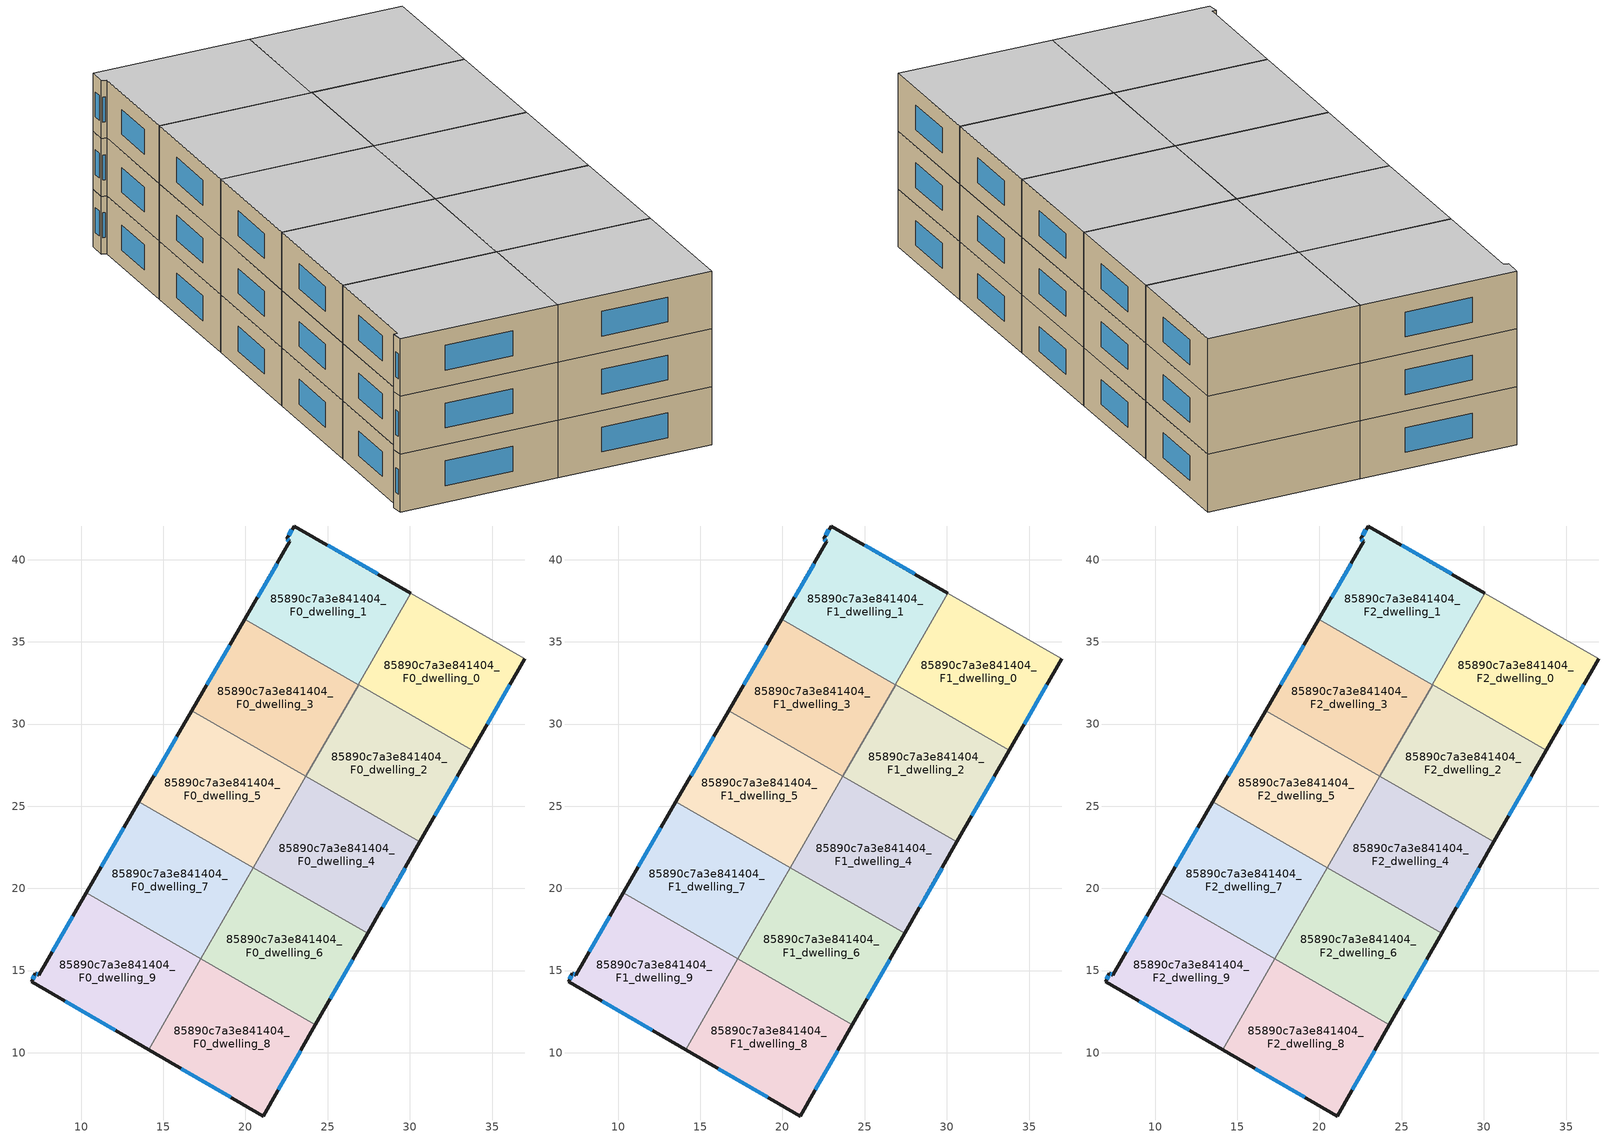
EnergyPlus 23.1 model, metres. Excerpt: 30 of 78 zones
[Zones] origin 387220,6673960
85890c7a3e841404_F0_dwelling_0
 floor ground (EU_floor_Construction): 36.99,33.98 33.8,28.4 26.86,32.39 30.07,37.96 z0
 wall outside (EU_wall_Construction): 33.8,28.4 36.99,33.98 z0:3
 wall to 85890c7a3e841404_F0_dwelling_1 (EU_wall_Construction): 30.07,37.96 26.86,32.39 z0:3
 wall adiabatic (EU_wall_Construction): 36.99,33.98 30.07,37.96 z0:3
 wall to 85890c7a3e841404_F0_dwelling_2 (EU_wall_Construction): 26.88,32.38 33.8,28.4 z0:3
 wall to 85890c7a3e841404_F0_dwelling_3 (EU_wall_Construction): 26.86,32.39 26.88,32.38 z0:3
 window (EU_Window_Construction): 34.71,29.99 36.08,32.38 z0.86:2.14
85890c7a3e841404_F0_dwelling_1
 floor ground (EU_floor_Construction): 30.07,37.96 26.86,32.39 19.95,36.37 22.71,41.12 22.5,41.28 22.96,42.05 z0
 wall outside (EU_wall_Construction): 30.07,37.96 22.96,42.05 22.5,41.28 22.71,41.12 19.95,36.37 z0:3
 wall to 85890c7a3e841404_F0_dwelling_3 (EU_wall_Construction): 19.95,36.37 26.86,32.39 z0:3
 window (EU_Window_Construction): 21.92,39.76 20.74,37.72 / 22.56,41.23 22.65,41.16 / 22.83,41.83 22.63,41.5 / 28.04,39.13 24.99,40.88 z0.86:2.14
85890c7a3e841404_F0_dwelling_2
 floor ground (EU_floor_Construction): 33.8,28.4 30.61,22.82 23.67,26.82 26.88,32.38 z0
 wall outside (EU_wall_Construction): 30.61,22.82 33.8,28.4 z0:3
 wall to 85890c7a3e841404_F0_dwelling_3 (EU_wall_Construction): 26.88,32.38 23.67,26.82 z0:3
 wall to 85890c7a3e841404_F0_dwelling_4 (EU_wall_Construction): 23.67,26.82 30.61,22.82 z0:3
 window (EU_Window_Construction): 31.53,24.42 32.89,26.81 z0.86:2.14
85890c7a3e841404_F0_dwelling_3
 floor ground (EU_floor_Construction): 26.88,32.38 23.67,26.82 16.73,30.81 19.95,36.37 z0
 wall outside (EU_wall_Construction): 19.95,36.37 16.73,30.81 z0:3
 wall to 85890c7a3e841404_F0_dwelling_5 (EU_wall_Construction): 16.73,30.81 23.67,26.82 z0:3
 window (EU_Window_Construction): 19.03,34.78 17.65,32.4 z0.86:2.14
85890c7a3e841404_F0_dwelling_4
 floor ground (EU_floor_Construction): 30.61,22.82 27.43,17.26 20.48,21.26 23.67,26.82 z0
 wall outside (EU_wall_Construction): 27.43,17.26 30.61,22.82 z0:3
 wall to 85890c7a3e841404_F0_dwelling_5 (EU_wall_Construction): 23.67,26.82 20.48,21.26 z0:3
 wall to 85890c7a3e841404_F0_dwelling_6 (EU_wall_Construction): 20.48,21.26 27.43,17.26 z0:3
 window (EU_Window_Construction): 28.34,18.85 29.7,21.23 z0.86:2.14
85890c7a3e841404_F0_dwelling_5
 floor ground (EU_floor_Construction): 23.67,26.82 20.48,21.26 13.52,25.26 16.73,30.81 z0
 wall outside (EU_wall_Construction): 16.73,30.81 13.52,25.26 z0:3
 wall to 85890c7a3e841404_F0_dwelling_7 (EU_wall_Construction): 13.52,25.26 20.48,21.26 z0:3
 window (EU_Window_Construction): 15.81,29.22 14.44,26.85 z0.86:2.14
85890c7a3e841404_F0_dwelling_6
 floor ground (EU_floor_Construction): 27.43,17.26 24.26,11.71 17.29,15.72 20.47,21.26 z0
 wall outside (EU_wall_Construction): 24.26,11.71 27.43,17.26 z0:3
 wall to 85890c7a3e841404_F0_dwelling_7 (EU_wall_Construction): 20.47,21.26 17.29,15.72 z0:3
 wall to 85890c7a3e841404_F0_dwelling_8 (EU_wall_Construction): 17.29,15.72 24.26,11.71 z0:3
 window (EU_Window_Construction): 25.16,13.29 26.52,15.67 z0.86:2.14
85890c7a3e841404_F0_dwelling_7
 floor ground (EU_floor_Construction): 20.47,21.26 17.29,15.72 10.31,19.73 13.52,25.26 z0
 wall outside (EU_wall_Construction): 13.52,25.26 10.31,19.73 z0:3
 wall to 85890c7a3e841404_F0_dwelling_9 (EU_wall_Construction): 10.31,19.73 17.29,15.72 z0:3
 window (EU_Window_Construction): 12.6,23.68 11.23,21.31 z0.86:2.14
85890c7a3e841404_F0_dwelling_8
 floor ground (EU_floor_Construction): 24.26,11.71 21.08,6.15 14.11,10.19 17.29,15.71 z0
 wall outside (EU_wall_Construction): 14.11,10.19 21.08,6.15 24.26,11.71 z0:3
 wall to 85890c7a3e841404_F0_dwelling_9 (EU_wall_Construction): 17.29,15.71 14.11,10.19 z0:3
 window (EU_Window_Construction): 16.1,9.04 19.09,7.31 / 21.99,7.74 23.35,10.12 z0.86:2.14
85890c7a3e841404_F0_dwelling_9
 floor ground (EU_floor_Construction): 17.29,15.71 14.11,10.19 6.99,14.32 7.22,14.84 7.42,14.73 10.31,19.73 z0
 wall outside (EU_wall_Construction): 10.31,19.73 7.42,14.73 7.22,14.84 6.99,14.32 14.11,10.19 z0:3
 window (EU_Window_Construction): 9.03,13.14 12.08,11.37 / 7.15,14.69 7.06,14.47 / 7.36,14.76 7.27,14.81 / 9.49,18.3 8.24,16.16 z0.86:2.14
85890c7a3e841404_F1_dwelling_0
 floor to 85890c7a3e841404_F0_dwelling_0 (EU_floor_Construction): 36.99,33.98 33.8,28.4 26.86,32.39 30.07,37.96 z3
 wall outside (EU_wall_Construction): 33.8,28.4 36.99,33.98 z3:6
 wall to 85890c7a3e841404_F1_dwelling_1 (EU_wall_Construction): 30.07,37.96 26.86,32.39 z3:6
 wall adiabatic (EU_wall_Construction): 36.99,33.98 30.07,37.96 z3:6
 wall to 85890c7a3e841404_F1_dwelling_2 (EU_wall_Construction): 26.88,32.38 33.8,28.4 z3:6
 wall to 85890c7a3e841404_F1_dwelling_3 (EU_wall_Construction): 26.86,32.39 26.88,32.38 z3:6
 window (EU_Window_Construction): 34.71,29.99 36.08,32.38 z3.86:5.14
85890c7a3e841404_F1_dwelling_1
 floor to 85890c7a3e841404_F0_dwelling_1 (EU_floor_Construction): 30.07,37.96 26.86,32.39 19.95,36.37 22.71,41.12 22.5,41.28 22.96,42.05 z3
 wall outside (EU_wall_Construction): 30.07,37.96 22.96,42.05 22.5,41.28 22.71,41.12 19.95,36.37 z3:6
 wall to 85890c7a3e841404_F1_dwelling_3 (EU_wall_Construction): 19.95,36.37 26.86,32.39 z3:6
 window (EU_Window_Construction): 21.92,39.76 20.74,37.72 / 22.56,41.23 22.65,41.16 / 22.83,41.83 22.63,41.5 / 28.04,39.13 24.99,40.88 z3.86:5.14
85890c7a3e841404_F1_dwelling_2
 floor to 85890c7a3e841404_F0_dwelling_2 (EU_floor_Construction): 33.8,28.4 30.61,22.82 23.67,26.82 26.88,32.38 z3
 wall outside (EU_wall_Construction): 30.61,22.82 33.8,28.4 z3:6
 wall to 85890c7a3e841404_F1_dwelling_3 (EU_wall_Construction): 26.88,32.38 23.67,26.82 z3:6
 wall to 85890c7a3e841404_F1_dwelling_4 (EU_wall_Construction): 23.67,26.82 30.61,22.82 z3:6
 window (EU_Window_Construction): 31.53,24.42 32.89,26.81 z3.86:5.14
85890c7a3e841404_F1_dwelling_3
 floor to 85890c7a3e841404_F0_dwelling_3 (EU_floor_Construction): 26.88,32.38 23.67,26.82 16.73,30.81 19.95,36.37 z3
 wall outside (EU_wall_Construction): 19.95,36.37 16.73,30.81 z3:6
 wall to 85890c7a3e841404_F1_dwelling_5 (EU_wall_Construction): 16.73,30.81 23.67,26.82 z3:6
 window (EU_Window_Construction): 19.03,34.78 17.65,32.4 z3.86:5.14
85890c7a3e841404_F1_dwelling_4
 floor to 85890c7a3e841404_F0_dwelling_4 (EU_floor_Construction): 30.61,22.82 27.43,17.26 20.48,21.26 23.67,26.82 z3
 wall outside (EU_wall_Construction): 27.43,17.26 30.61,22.82 z3:6
 wall to 85890c7a3e841404_F1_dwelling_5 (EU_wall_Construction): 23.67,26.82 20.48,21.26 z3:6
 wall to 85890c7a3e841404_F1_dwelling_6 (EU_wall_Construction): 20.48,21.26 27.43,17.26 z3:6
 window (EU_Window_Construction): 28.34,18.85 29.7,21.23 z3.86:5.14
85890c7a3e841404_F1_dwelling_5
 floor to 85890c7a3e841404_F0_dwelling_5 (EU_floor_Construction): 23.67,26.82 20.48,21.26 13.52,25.26 16.73,30.81 z3
 wall outside (EU_wall_Construction): 16.73,30.81 13.52,25.26 z3:6
 wall to 85890c7a3e841404_F1_dwelling_7 (EU_wall_Construction): 13.52,25.26 20.48,21.26 z3:6
 window (EU_Window_Construction): 15.81,29.22 14.44,26.85 z3.86:5.14
85890c7a3e841404_F1_dwelling_6
 floor to 85890c7a3e841404_F0_dwelling_6 (EU_floor_Construction): 27.43,17.26 24.26,11.71 17.29,15.72 20.47,21.26 z3
 wall outside (EU_wall_Construction): 24.26,11.71 27.43,17.26 z3:6
 wall to 85890c7a3e841404_F1_dwelling_7 (EU_wall_Construction): 20.47,21.26 17.29,15.72 z3:6
 wall to 85890c7a3e841404_F1_dwelling_8 (EU_wall_Construction): 17.29,15.72 24.26,11.71 z3:6
 window (EU_Window_Construction): 25.16,13.29 26.52,15.67 z3.86:5.14
85890c7a3e841404_F1_dwelling_7
 floor to 85890c7a3e841404_F0_dwelling_7 (EU_floor_Construction): 20.47,21.26 17.29,15.72 10.31,19.73 13.52,25.26 z3
 wall outside (EU_wall_Construction): 13.52,25.26 10.31,19.73 z3:6
 wall to 85890c7a3e841404_F1_dwelling_9 (EU_wall_Construction): 10.31,19.73 17.29,15.72 z3:6
 window (EU_Window_Construction): 12.6,23.68 11.23,21.31 z3.86:5.14
85890c7a3e841404_F1_dwelling_8
 floor to 85890c7a3e841404_F0_dwelling_8 (EU_floor_Construction): 24.26,11.71 21.08,6.15 14.11,10.19 17.29,15.71 z3
 wall outside (EU_wall_Construction): 14.11,10.19 21.08,6.15 24.26,11.71 z3:6
 wall to 85890c7a3e841404_F1_dwelling_9 (EU_wall_Construction): 17.29,15.71 14.11,10.19 z3:6
 window (EU_Window_Construction): 16.1,9.04 19.09,7.31 / 21.99,7.74 23.35,10.12 z3.86:5.14
85890c7a3e841404_F1_dwelling_9
 floor to 85890c7a3e841404_F0_dwelling_9 (EU_floor_Construction): 17.29,15.71 14.11,10.19 6.99,14.32 7.22,14.84 7.42,14.73 10.31,19.73 z3
 wall outside (EU_wall_Construction): 10.31,19.73 7.42,14.73 7.22,14.84 6.99,14.32 14.11,10.19 z3:6
 window (EU_Window_Construction): 9.03,13.14 12.08,11.37 / 7.15,14.69 7.06,14.47 / 7.36,14.76 7.27,14.81 / 9.49,18.3 8.24,16.16 z3.86:5.14
85890c7a3e841404_F2_dwelling_0
 floor to 85890c7a3e841404_F1_dwelling_0 (EU_floor_Construction): 36.99,33.98 33.8,28.4 26.86,32.39 30.07,37.96 z6
 wall outside (EU_wall_Construction): 33.8,28.4 36.99,33.98 z6:9
 wall to 85890c7a3e841404_F2_dwelling_1 (EU_wall_Construction): 30.07,37.96 26.86,32.39 z6:9
 wall adiabatic (EU_wall_Construction): 36.99,33.98 30.07,37.96 z6:9
 wall to 85890c7a3e841404_F2_dwelling_2 (EU_wall_Construction): 26.88,32.38 33.8,28.4 z6:9
 wall to 85890c7a3e841404_F2_dwelling_3 (EU_wall_Construction): 26.86,32.39 26.88,32.38 z6:9
 window (EU_Window_Construction): 34.71,29.99 36.08,32.38 z6.86:8.14
 ceiling to 85890c7a3e841404_F3_dwelling_0 (EU_floor_Construction): 33.8,28.4 36.99,33.98 30.07,37.96 26.86,32.39 z9
85890c7a3e841404_F2_dwelling_1
 floor to 85890c7a3e841404_F1_dwelling_1 (EU_floor_Construction): 30.07,37.96 26.86,32.39 19.95,36.37 22.71,41.12 22.5,41.28 22.96,42.05 z6
 wall outside (EU_wall_Construction): 30.07,37.96 22.96,42.05 22.5,41.28 22.71,41.12 19.95,36.37 z6:9
 wall to 85890c7a3e841404_F2_dwelling_3 (EU_wall_Construction): 19.95,36.37 26.86,32.39 z6:9
 window (EU_Window_Construction): 21.92,39.76 20.74,37.72 / 22.56,41.23 22.65,41.16 / 22.83,41.83 22.63,41.5 / 28.04,39.13 24.99,40.88 z6.86:8.14
 ceiling to 85890c7a3e841404_F3_dwelling_1 (EU_floor_Construction): 26.86,32.39 30.07,37.96 22.96,42.05 22.5,41.28 22.71,41.12 19.95,36.37 z9
85890c7a3e841404_F2_dwelling_2
 floor to 85890c7a3e841404_F1_dwelling_2 (EU_floor_Construction): 33.8,28.4 30.61,22.82 23.67,26.82 26.88,32.38 z6
 wall outside (EU_wall_Construction): 30.61,22.82 33.8,28.4 z6:9
 wall to 85890c7a3e841404_F2_dwelling_3 (EU_wall_Construction): 26.88,32.38 23.67,26.82 z6:9
 wall to 85890c7a3e841404_F2_dwelling_4 (EU_wall_Construction): 23.67,26.82 30.61,22.82 z6:9
 window (EU_Window_Construction): 31.53,24.42 32.89,26.81 z6.86:8.14
 ceiling to 85890c7a3e841404_F3_dwelling_2 (EU_floor_Construction): 30.61,22.82 33.8,28.4 26.88,32.38 23.67,26.82 z9
85890c7a3e841404_F2_dwelling_3
 floor to 85890c7a3e841404_F1_dwelling_3 (EU_floor_Construction): 26.88,32.38 23.67,26.82 16.73,30.81 19.95,36.37 z6
 wall outside (EU_wall_Construction): 19.95,36.37 16.73,30.81 z6:9
 wall to 85890c7a3e841404_F2_dwelling_5 (EU_wall_Construction): 16.73,30.81 23.67,26.82 z6:9
 window (EU_Window_Construction): 19.03,34.78 17.65,32.4 z6.86:8.14
 ceiling to 85890c7a3e841404_F3_dwelling_3 (EU_floor_Construction): 23.67,26.82 26.88,32.38 19.95,36.37 16.73,30.81 z9
85890c7a3e841404_F2_dwelling_4
 floor to 85890c7a3e841404_F1_dwelling_4 (EU_floor_Construction): 30.61,22.82 27.43,17.26 20.48,21.26 23.67,26.82 z6
 wall outside (EU_wall_Construction): 27.43,17.26 30.61,22.82 z6:9
 wall to 85890c7a3e841404_F2_dwelling_5 (EU_wall_Construction): 23.67,26.82 20.48,21.26 z6:9
 wall to 85890c7a3e841404_F2_dwelling_6 (EU_wall_Construction): 20.48,21.26 27.43,17.26 z6:9
 window (EU_Window_Construction): 28.34,18.85 29.7,21.23 z6.86:8.14
 ceiling to 85890c7a3e841404_F3_dwelling_4 (EU_floor_Construction): 27.43,17.26 30.61,22.82 23.67,26.82 20.48,21.26 z9
85890c7a3e841404_F2_dwelling_5
 floor to 85890c7a3e841404_F1_dwelling_5 (EU_floor_Construction): 23.67,26.82 20.48,21.26 13.52,25.26 16.73,30.81 z6
 wall outside (EU_wall_Construction): 16.73,30.81 13.52,25.26 z6:9
 wall to 85890c7a3e841404_F2_dwelling_7 (EU_wall_Construction): 13.52,25.26 20.48,21.26 z6:9
 window (EU_Window_Construction): 15.81,29.22 14.44,26.85 z6.86:8.14
 ceiling to 85890c7a3e841404_F3_dwelling_5 (EU_floor_Construction): 20.48,21.26 23.67,26.82 16.73,30.81 13.52,25.26 z9
85890c7a3e841404_F2_dwelling_6
 floor to 85890c7a3e841404_F1_dwelling_6 (EU_floor_Construction): 27.43,17.26 24.26,11.71 17.29,15.72 20.47,21.26 z6
 wall outside (EU_wall_Construction): 24.26,11.71 27.43,17.26 z6:9
 wall to 85890c7a3e841404_F2_dwelling_7 (EU_wall_Construction): 20.47,21.26 17.29,15.72 z6:9
 wall to 85890c7a3e841404_F2_dwelling_8 (EU_wall_Construction): 17.29,15.72 24.26,11.71 z6:9
 window (EU_Window_Construction): 25.16,13.29 26.52,15.67 z6.86:8.14
 ceiling to 85890c7a3e841404_F3_dwelling_6 (EU_floor_Construction): 24.26,11.71 27.43,17.26 20.47,21.26 17.29,15.72 z9
85890c7a3e841404_F2_dwelling_7
 floor to 85890c7a3e841404_F1_dwelling_7 (EU_floor_Construction): 20.47,21.26 17.29,15.72 10.31,19.73 13.52,25.26 z6
 wall outside (EU_wall_Construction): 13.52,25.26 10.31,19.73 z6:9
 wall to 85890c7a3e841404_F2_dwelling_9 (EU_wall_Construction): 10.31,19.73 17.29,15.72 z6:9
 window (EU_Window_Construction): 12.6,23.68 11.23,21.31 z6.86:8.14
 ceiling to 85890c7a3e841404_F3_dwelling_7 (EU_floor_Construction): 17.29,15.72 20.47,21.26 13.52,25.26 10.31,19.73 z9
85890c7a3e841404_F2_dwelling_8
 floor to 85890c7a3e841404_F1_dwelling_8 (EU_floor_Construction): 24.26,11.71 21.08,6.15 14.11,10.19 17.29,15.71 z6
 wall outside (EU_wall_Construction): 14.11,10.19 21.08,6.15 24.26,11.71 z6:9
 wall to 85890c7a3e841404_F2_dwelling_9 (EU_wall_Construction): 17.29,15.71 14.11,10.19 z6:9
 window (EU_Window_Construction): 16.1,9.04 19.09,7.31 / 21.99,7.74 23.35,10.12 z6.86:8.14
 ceiling to 85890c7a3e841404_F3_dwelling_8 (EU_floor_Construction): 21.08,6.15 24.26,11.71 17.29,15.71 14.11,10.19 z9
85890c7a3e841404_F2_dwelling_9
 floor to 85890c7a3e841404_F1_dwelling_9 (EU_floor_Construction): 17.29,15.71 14.11,10.19 6.99,14.32 7.22,14.84 7.42,14.73 10.31,19.73 z6
 wall outside (EU_wall_Construction): 10.31,19.73 7.42,14.73 7.22,14.84 6.99,14.32 14.11,10.19 z6:9
 window (EU_Window_Construction): 9.03,13.14 12.08,11.37 / 7.15,14.69 7.06,14.47 / 7.36,14.76 7.27,14.81 / 9.49,18.3 8.24,16.16 z6.86:8.14
 ceiling to 85890c7a3e841404_F3_dwelling_9 (EU_floor_Construction): 14.11,10.19 17.29,15.71 10.31,19.73 7.42,14.73 7.22,14.84 6.99,14.32 z9
[Building]
EU S2 Campaign: North Axis=0; Terrain=City; Solar Distribution=FullExterior
[Site:Location]
Helsinki-Vantaa.AP: Latitude=60.317; Longitude=24.963; Time Zone=2; Elevation=54.6
[SizingPeriod:WeatherFileDays]
AnnualSizingPeriod: Begin Month=1; Begin Day of Month=1; End Month=12; End Day of Month=31; Day of Week for Start Day=Monday; Use Weather File Daylight Saving Period=No; Use Weather File Rain and Snow Indicators=No
[MATERIAL]
EU_InternalMass_Material: Roughness=MediumRough; Thickness=0.1; Conductivity=1; Density=1800; Specific Heat=900; Thermal Absorptance=0.9; Solar Absorptance=0.7; Visible Absorptance=0.7
[MATERIAL:NOMASS] Roughness=MediumRough; Thermal Absorptance=0.9; Solar Absorptance=0.7; Visible Absorptance=0.7
Name | Thermal Resistance
EU_wall_NoMass | 1.10183
EU_floor_NoMass | 1.70606
[WINDOWMATERIAL:SIMPLEGLAZINGSYSTEM]
EU_Window_SimpleGlazing: UFactor=3.11035; Solar Heat Gain Coefficient=0.8; Visible Transmittance=0.8
[CONSTRUCTION]
EU_wall_Construction: EU_wall_NoMass
EU_floor_Construction: EU_floor_NoMass
EU_Window_Construction: EU_Window_SimpleGlazing
EU_InternalMass_Construction: EU_InternalMass_Material
[ZONE] Type=1; Multiplier=1; Ceiling Height=autocalculate; Floor Area=autocalculate; Part of Total Floor Area=Yes
Name | Volume
85890c7a3e841404_F0_dwelling_0; 85890c7a3e841404_F1_dwelling_0; 85890c7a3e841404_F2_dwelling_0; 85890c7a3e841404_F0_dwelling_6; 85890c7a3e841404_F1_dwelling_6; 85890c7a3e841404_F2_dwelling_6 | 154.148
85890c7a3e841404_F0_dwelling_1; 85890c7a3e841404_F1_dwelling_1; 85890c7a3e841404_F2_dwelling_1 | 154.16
85890c7a3e841404_F0_dwelling_2; 85890c7a3e841404_F1_dwelling_2; 85890c7a3e841404_F2_dwelling_2 | 154.113
85890c7a3e841404_F0_dwelling_3; 85890c7a3e841404_F1_dwelling_3; 85890c7a3e841404_F2_dwelling_3 | 154.135
85890c7a3e841404_F0_dwelling_4; 85890c7a3e841404_F1_dwelling_4; 85890c7a3e841404_F2_dwelling_4 | 154.132
85890c7a3e841404_F0_dwelling_5; 85890c7a3e841404_F1_dwelling_5; 85890c7a3e841404_F2_dwelling_5 | 154.153
85890c7a3e841404_F0_dwelling_7; 85890c7a3e841404_F1_dwelling_7; 85890c7a3e841404_F2_dwelling_7 | 154.158
85890c7a3e841404_F0_dwelling_8; 85890c7a3e841404_F1_dwelling_8; 85890c7a3e841404_F2_dwelling_8 | 154.107
85890c7a3e841404_F0_dwelling_9; 85890c7a3e841404_F1_dwelling_9; 85890c7a3e841404_F2_dwelling_9 | 154.143
[INTERNALMASS] Construction=EU_InternalMass_Construction
Name | Zone or ZoneList | Surface Area
85890c7a3e841404_F0_dwelling_0_EU_InternalMass | 85890c7a3e841404_F0_dwelling_0 | 51.3821
85890c7a3e841404_F0_dwelling_1_EU_InternalMass | 85890c7a3e841404_F0_dwelling_1 | 51.3864
85890c7a3e841404_F0_dwelling_2_EU_InternalMass | 85890c7a3e841404_F0_dwelling_2 | 51.371
85890c7a3e841404_F0_dwelling_3_EU_InternalMass | 85890c7a3e841404_F0_dwelling_3 | 51.3797
85890c7a3e841404_F0_dwelling_4_EU_InternalMass | 85890c7a3e841404_F0_dwelling_4 | 51.3761
85890c7a3e841404_F0_dwelling_5_EU_InternalMass | 85890c7a3e841404_F0_dwelling_5 | 51.3838
85890c7a3e841404_F0_dwelling_6_EU_InternalMass | 85890c7a3e841404_F0_dwelling_6 | 51.3842
85890c7a3e841404_F0_dwelling_7_EU_InternalMass | 85890c7a3e841404_F0_dwelling_7 | 51.3839
85890c7a3e841404_F0_dwelling_8_EU_InternalMass | 85890c7a3e841404_F0_dwelling_8 | 51.3694
85890c7a3e841404_F0_dwelling_9_EU_InternalMass | 85890c7a3e841404_F0_dwelling_9 | 51.3796
85890c7a3e841404_F1_dwelling_0_EU_InternalMass | 85890c7a3e841404_F1_dwelling_0 | 51.3821
85890c7a3e841404_F1_dwelling_1_EU_InternalMass | 85890c7a3e841404_F1_dwelling_1 | 51.3864
85890c7a3e841404_F1_dwelling_2_EU_InternalMass | 85890c7a3e841404_F1_dwelling_2 | 51.371
85890c7a3e841404_F1_dwelling_3_EU_InternalMass | 85890c7a3e841404_F1_dwelling_3 | 51.3797
85890c7a3e841404_F1_dwelling_4_EU_InternalMass | 85890c7a3e841404_F1_dwelling_4 | 51.3761
85890c7a3e841404_F1_dwelling_5_EU_InternalMass | 85890c7a3e841404_F1_dwelling_5 | 51.3838
85890c7a3e841404_F1_dwelling_6_EU_InternalMass | 85890c7a3e841404_F1_dwelling_6 | 51.3842
85890c7a3e841404_F1_dwelling_7_EU_InternalMass | 85890c7a3e841404_F1_dwelling_7 | 51.3839
85890c7a3e841404_F1_dwelling_8_EU_InternalMass | 85890c7a3e841404_F1_dwelling_8 | 51.3694
85890c7a3e841404_F1_dwelling_9_EU_InternalMass | 85890c7a3e841404_F1_dwelling_9 | 51.3796
85890c7a3e841404_F2_dwelling_0_EU_InternalMass | 85890c7a3e841404_F2_dwelling_0 | 51.3821
85890c7a3e841404_F2_dwelling_1_EU_InternalMass | 85890c7a3e841404_F2_dwelling_1 | 51.3864
85890c7a3e841404_F2_dwelling_2_EU_InternalMass | 85890c7a3e841404_F2_dwelling_2 | 51.371
85890c7a3e841404_F2_dwelling_3_EU_InternalMass | 85890c7a3e841404_F2_dwelling_3 | 51.3797
85890c7a3e841404_F2_dwelling_4_EU_InternalMass | 85890c7a3e841404_F2_dwelling_4 | 51.3761
85890c7a3e841404_F2_dwelling_5_EU_InternalMass | 85890c7a3e841404_F2_dwelling_5 | 51.3838
85890c7a3e841404_F2_dwelling_6_EU_InternalMass | 85890c7a3e841404_F2_dwelling_6 | 51.3842
85890c7a3e841404_F2_dwelling_7_EU_InternalMass | 85890c7a3e841404_F2_dwelling_7 | 51.3839
85890c7a3e841404_F2_dwelling_8_EU_InternalMass | 85890c7a3e841404_F2_dwelling_8 | 51.3694
85890c7a3e841404_F2_dwelling_9_EU_InternalMass | 85890c7a3e841404_F2_dwelling_9 | 51.3796
[OTHEREQUIPMENT] Fuel Type=Electricity; Design Level Calculation Method=Watts/Area; Power per Zone Floor Area=1; Fraction Latent=0; Fraction Radiant=0; Fraction Lost=0; Carbon Dioxide Generation Rate=0; EndUse Subcategory=EU_Step8_InternalGains
Name | Zone or ZoneList or Space or SpaceList | Schedule
EU_Step8_InternalGain_85890c7a3e841404_F0_dwelling_0_f000 | 85890c7a3e841404_F0_dwelling_0 | EU_Step8_GainSchedule_85890c7a3e841404_F0_dwelling_0_f000
EU_Step8_InternalGain_85890c7a3e841404_F0_dwelling_1_f000 | 85890c7a3e841404_F0_dwelling_1 | EU_Step8_GainSchedule_85890c7a3e841404_F0_dwelling_1_f000
EU_Step8_InternalGain_85890c7a3e841404_F0_dwelling_2_f000 | 85890c7a3e841404_F0_dwelling_2 | EU_Step8_GainSchedule_85890c7a3e841404_F0_dwelling_2_f000
EU_Step8_InternalGain_85890c7a3e841404_F0_dwelling_3_f000 | 85890c7a3e841404_F0_dwelling_3 | EU_Step8_GainSchedule_85890c7a3e841404_F0_dwelling_3_f000
EU_Step8_InternalGain_85890c7a3e841404_F0_dwelling_4_f000 | 85890c7a3e841404_F0_dwelling_4 | EU_Step8_GainSchedule_85890c7a3e841404_F0_dwelling_4_f000
EU_Step8_InternalGain_85890c7a3e841404_F0_dwelling_5_f000 | 85890c7a3e841404_F0_dwelling_5 | EU_Step8_GainSchedule_85890c7a3e841404_F0_dwelling_5_f000
EU_Step8_InternalGain_85890c7a3e841404_F0_dwelling_6_f000 | 85890c7a3e841404_F0_dwelling_6 | EU_Step8_GainSchedule_85890c7a3e841404_F0_dwelling_6_f000
EU_Step8_InternalGain_85890c7a3e841404_F0_dwelling_7_f000 | 85890c7a3e841404_F0_dwelling_7 | EU_Step8_GainSchedule_85890c7a3e841404_F0_dwelling_7_f000
EU_Step8_InternalGain_85890c7a3e841404_F0_dwelling_8_f000 | 85890c7a3e841404_F0_dwelling_8 | EU_Step8_GainSchedule_85890c7a3e841404_F0_dwelling_8_f000
EU_Step8_InternalGain_85890c7a3e841404_F0_dwelling_9_f000 | 85890c7a3e841404_F0_dwelling_9 | EU_Step8_GainSchedule_85890c7a3e841404_F0_dwelling_9_f000
EU_Step8_InternalGain_85890c7a3e841404_F1_dwelling_0_f000 | 85890c7a3e841404_F1_dwelling_0 | EU_Step8_GainSchedule_85890c7a3e841404_F1_dwelling_0_f000
EU_Step8_InternalGain_85890c7a3e841404_F1_dwelling_1_f000 | 85890c7a3e841404_F1_dwelling_1 | EU_Step8_GainSchedule_85890c7a3e841404_F1_dwelling_1_f000
EU_Step8_InternalGain_85890c7a3e841404_F1_dwelling_2_f000 | 85890c7a3e841404_F1_dwelling_2 | EU_Step8_GainSchedule_85890c7a3e841404_F1_dwelling_2_f000
EU_Step8_InternalGain_85890c7a3e841404_F1_dwelling_3_f000 | 85890c7a3e841404_F1_dwelling_3 | EU_Step8_GainSchedule_85890c7a3e841404_F1_dwelling_3_f000
EU_Step8_InternalGain_85890c7a3e841404_F1_dwelling_4_f000 | 85890c7a3e841404_F1_dwelling_4 | EU_Step8_GainSchedule_85890c7a3e841404_F1_dwelling_4_f000
EU_Step8_InternalGain_85890c7a3e841404_F1_dwelling_5_f000 | 85890c7a3e841404_F1_dwelling_5 | EU_Step8_GainSchedule_85890c7a3e841404_F1_dwelling_5_f000
EU_Step8_InternalGain_85890c7a3e841404_F1_dwelling_6_f000 | 85890c7a3e841404_F1_dwelling_6 | EU_Step8_GainSchedule_85890c7a3e841404_F1_dwelling_6_f000
EU_Step8_InternalGain_85890c7a3e841404_F1_dwelling_7_f000 | 85890c7a3e841404_F1_dwelling_7 | EU_Step8_GainSchedule_85890c7a3e841404_F1_dwelling_7_f000
EU_Step8_InternalGain_85890c7a3e841404_F1_dwelling_8_f000 | 85890c7a3e841404_F1_dwelling_8 | EU_Step8_GainSchedule_85890c7a3e841404_F1_dwelling_8_f000
EU_Step8_InternalGain_85890c7a3e841404_F1_dwelling_9_f000 | 85890c7a3e841404_F1_dwelling_9 | EU_Step8_GainSchedule_85890c7a3e841404_F1_dwelling_9_f000
EU_Step8_InternalGain_85890c7a3e841404_F2_dwelling_0_f000 | 85890c7a3e841404_F2_dwelling_0 | EU_Step8_GainSchedule_85890c7a3e841404_F2_dwelling_0_f000
EU_Step8_InternalGain_85890c7a3e841404_F2_dwelling_1_f000 | 85890c7a3e841404_F2_dwelling_1 | EU_Step8_GainSchedule_85890c7a3e841404_F2_dwelling_1_f000
EU_Step8_InternalGain_85890c7a3e841404_F2_dwelling_2_f000 | 85890c7a3e841404_F2_dwelling_2 | EU_Step8_GainSchedule_85890c7a3e841404_F2_dwelling_2_f000
EU_Step8_InternalGain_85890c7a3e841404_F2_dwelling_3_f000 | 85890c7a3e841404_F2_dwelling_3 | EU_Step8_GainSchedule_85890c7a3e841404_F2_dwelling_3_f000
EU_Step8_InternalGain_85890c7a3e841404_F2_dwelling_4_f000 | 85890c7a3e841404_F2_dwelling_4 | EU_Step8_GainSchedule_85890c7a3e841404_F2_dwelling_4_f000
EU_Step8_InternalGain_85890c7a3e841404_F2_dwelling_5_f000 | 85890c7a3e841404_F2_dwelling_5 | EU_Step8_GainSchedule_85890c7a3e841404_F2_dwelling_5_f000
EU_Step8_InternalGain_85890c7a3e841404_F2_dwelling_6_f000 | 85890c7a3e841404_F2_dwelling_6 | EU_Step8_GainSchedule_85890c7a3e841404_F2_dwelling_6_f000
EU_Step8_InternalGain_85890c7a3e841404_F2_dwelling_7_f000 | 85890c7a3e841404_F2_dwelling_7 | EU_Step8_GainSchedule_85890c7a3e841404_F2_dwelling_7_f000
EU_Step8_InternalGain_85890c7a3e841404_F2_dwelling_8_f000 | 85890c7a3e841404_F2_dwelling_8 | EU_Step8_GainSchedule_85890c7a3e841404_F2_dwelling_8_f000
EU_Step8_InternalGain_85890c7a3e841404_F2_dwelling_9_f000 | 85890c7a3e841404_F2_dwelling_9 | EU_Step8_GainSchedule_85890c7a3e841404_F2_dwelling_9_f000
[ZONEVENTILATION:DESIGNFLOWRATE] Schedule=EU_AlwaysOn; Design Flow Rate Calculation Method=AirChanges/Hour; Air Changes per Hour=0.756316; Ventilation Type=Natural; Fan Pressure Rise=0; Fan Total Efficiency=1; Constant Term Coefficient=1; Temperature Term Coefficient=0; Velocity Term Coefficient=0; Velocity Squared Term Coefficient=0; Minimum Indoor Temperature=-100; Maximum Indoor Temperature=100; Delta Temperature=-100; Minimum Outdoor Temperature=-100; Maximum Outdoor Temperature=100; Maximum Wind Speed=40
Name | Zone or ZoneList or Space or SpaceList
EU_ConstantAir_85890c7a3e841404_F0_dwelling_0 | 85890c7a3e841404_F0_dwelling_0
EU_ConstantAir_85890c7a3e841404_F0_dwelling_1 | 85890c7a3e841404_F0_dwelling_1
EU_ConstantAir_85890c7a3e841404_F0_dwelling_2 | 85890c7a3e841404_F0_dwelling_2
EU_ConstantAir_85890c7a3e841404_F0_dwelling_3 | 85890c7a3e841404_F0_dwelling_3
EU_ConstantAir_85890c7a3e841404_F0_dwelling_4 | 85890c7a3e841404_F0_dwelling_4
EU_ConstantAir_85890c7a3e841404_F0_dwelling_5 | 85890c7a3e841404_F0_dwelling_5
EU_ConstantAir_85890c7a3e841404_F0_dwelling_6 | 85890c7a3e841404_F0_dwelling_6
EU_ConstantAir_85890c7a3e841404_F0_dwelling_7 | 85890c7a3e841404_F0_dwelling_7
EU_ConstantAir_85890c7a3e841404_F0_dwelling_8 | 85890c7a3e841404_F0_dwelling_8
EU_ConstantAir_85890c7a3e841404_F0_dwelling_9 | 85890c7a3e841404_F0_dwelling_9
EU_ConstantAir_85890c7a3e841404_F1_dwelling_0 | 85890c7a3e841404_F1_dwelling_0
EU_ConstantAir_85890c7a3e841404_F1_dwelling_1 | 85890c7a3e841404_F1_dwelling_1
EU_ConstantAir_85890c7a3e841404_F1_dwelling_2 | 85890c7a3e841404_F1_dwelling_2
EU_ConstantAir_85890c7a3e841404_F1_dwelling_3 | 85890c7a3e841404_F1_dwelling_3
EU_ConstantAir_85890c7a3e841404_F1_dwelling_4 | 85890c7a3e841404_F1_dwelling_4
EU_ConstantAir_85890c7a3e841404_F1_dwelling_5 | 85890c7a3e841404_F1_dwelling_5
EU_ConstantAir_85890c7a3e841404_F1_dwelling_6 | 85890c7a3e841404_F1_dwelling_6
EU_ConstantAir_85890c7a3e841404_F1_dwelling_7 | 85890c7a3e841404_F1_dwelling_7
EU_ConstantAir_85890c7a3e841404_F1_dwelling_8 | 85890c7a3e841404_F1_dwelling_8
EU_ConstantAir_85890c7a3e841404_F1_dwelling_9 | 85890c7a3e841404_F1_dwelling_9
EU_ConstantAir_85890c7a3e841404_F2_dwelling_0 | 85890c7a3e841404_F2_dwelling_0
EU_ConstantAir_85890c7a3e841404_F2_dwelling_1 | 85890c7a3e841404_F2_dwelling_1
EU_ConstantAir_85890c7a3e841404_F2_dwelling_2 | 85890c7a3e841404_F2_dwelling_2
EU_ConstantAir_85890c7a3e841404_F2_dwelling_3 | 85890c7a3e841404_F2_dwelling_3
EU_ConstantAir_85890c7a3e841404_F2_dwelling_4 | 85890c7a3e841404_F2_dwelling_4
EU_ConstantAir_85890c7a3e841404_F2_dwelling_5 | 85890c7a3e841404_F2_dwelling_5
EU_ConstantAir_85890c7a3e841404_F2_dwelling_6 | 85890c7a3e841404_F2_dwelling_6
EU_ConstantAir_85890c7a3e841404_F2_dwelling_7 | 85890c7a3e841404_F2_dwelling_7
EU_ConstantAir_85890c7a3e841404_F2_dwelling_8 | 85890c7a3e841404_F2_dwelling_8
EU_ConstantAir_85890c7a3e841404_F2_dwelling_9 | 85890c7a3e841404_F2_dwelling_9
[HVACTEMPLATE:THERMOSTAT] Constant Heating Setpoint=20; Constant Cooling Setpoint=50
EU_HeatOnly_85890c7a3e841404_F0_dwelling_0; EU_HeatOnly_85890c7a3e841404_F0_dwelling_1; EU_HeatOnly_85890c7a3e841404_F0_dwelling_2; EU_HeatOnly_85890c7a3e841404_F0_dwelling_3; EU_HeatOnly_85890c7a3e841404_F0_dwelling_4; EU_HeatOnly_85890c7a3e841404_F0_dwelling_5; EU_HeatOnly_85890c7a3e841404_F0_dwelling_6; EU_HeatOnly_85890c7a3e841404_F0_dwelling_7; EU_HeatOnly_85890c7a3e841404_F0_dwelling_8; EU_HeatOnly_85890c7a3e841404_F0_dwelling_9; EU_HeatOnly_85890c7a3e841404_F1_dwelling_0; EU_HeatOnly_85890c7a3e841404_F1_dwelling_1; EU_HeatOnly_85890c7a3e841404_F1_dwelling_2; EU_HeatOnly_85890c7a3e841404_F1_dwelling_3; EU_HeatOnly_85890c7a3e841404_F1_dwelling_4; EU_HeatOnly_85890c7a3e841404_F1_dwelling_5; EU_HeatOnly_85890c7a3e841404_F1_dwelling_6; EU_HeatOnly_85890c7a3e841404_F1_dwelling_7; EU_HeatOnly_85890c7a3e841404_F1_dwelling_8; EU_HeatOnly_85890c7a3e841404_F1_dwelling_9; EU_HeatOnly_85890c7a3e841404_F2_dwelling_0; EU_HeatOnly_85890c7a3e841404_F2_dwelling_1; EU_HeatOnly_85890c7a3e841404_F2_dwelling_2; EU_HeatOnly_85890c7a3e841404_F2_dwelling_3; EU_HeatOnly_85890c7a3e841404_F2_dwelling_4; EU_HeatOnly_85890c7a3e841404_F2_dwelling_5; EU_HeatOnly_85890c7a3e841404_F2_dwelling_6; EU_HeatOnly_85890c7a3e841404_F2_dwelling_7; EU_HeatOnly_85890c7a3e841404_F2_dwelling_8; EU_HeatOnly_85890c7a3e841404_F2_dwelling_9; EU_HeatOnly_85890c7a3e841404_F3_dwelling_0; EU_HeatOnly_85890c7a3e841404_F3_dwelling_1; EU_HeatOnly_85890c7a3e841404_F3_dwelling_2; EU_HeatOnly_85890c7a3e841404_F3_dwelling_3; EU_HeatOnly_85890c7a3e841404_F3_dwelling_4; EU_HeatOnly_85890c7a3e841404_F3_dwelling_5; EU_HeatOnly_85890c7a3e841404_F3_dwelling_6; EU_HeatOnly_85890c7a3e841404_F3_dwelling_7; EU_HeatOnly_85890c7a3e841404_F3_dwelling_8; EU_HeatOnly_85890c7a3e841404_F3_dwelling_9; EU_HeatOnly_85890c7a3e841404_F4_dwelling_0; EU_HeatOnly_85890c7a3e841404_F4_dwelling_1; EU_HeatOnly_85890c7a3e841404_F4_dwelling_2; EU_HeatOnly_85890c7a3e841404_F4_dwelling_3; EU_HeatOnly_85890c7a3e841404_F4_dwelling_4; EU_HeatOnly_85890c7a3e841404_F4_dwelling_5; EU_HeatOnly_85890c7a3e841404_F4_dwelling_6; EU_HeatOnly_85890c7a3e841404_F4_dwelling_7; EU_HeatOnly_85890c7a3e841404_F4_dwelling_8; EU_HeatOnly_85890c7a3e841404_F4_dwelling_9; EU_HeatOnly_85890c7a3e841404_F5_dwelling_0; EU_HeatOnly_85890c7a3e841404_F5_dwelling_1; EU_HeatOnly_85890c7a3e841404_F5_dwelling_2; EU_HeatOnly_85890c7a3e841404_F5_dwelling_3; EU_HeatOnly_85890c7a3e841404_F5_dwelling_4; EU_HeatOnly_85890c7a3e841404_F5_dwelling_5; EU_HeatOnly_85890c7a3e841404_F5_dwelling_6; EU_HeatOnly_85890c7a3e841404_F5_dwelling_7; EU_HeatOnly_85890c7a3e841404_F5_dwelling_8; EU_HeatOnly_85890c7a3e841404_F5_dwelling_9; EU_HeatOnly_85890c7a3e841404_F6_dwelling_0; EU_HeatOnly_85890c7a3e841404_F6_dwelling_1; EU_HeatOnly_85890c7a3e841404_F6_dwelling_2; EU_HeatOnly_85890c7a3e841404_F6_dwelling_3; EU_HeatOnly_85890c7a3e841404_F6_dwelling_4; EU_HeatOnly_85890c7a3e841404_F6_dwelling_5; EU_HeatOnly_85890c7a3e841404_F6_dwelling_6; EU_HeatOnly_85890c7a3e841404_F6_dwelling_7; EU_HeatOnly_85890c7a3e841404_F6_dwelling_8; EU_HeatOnly_85890c7a3e841404_F7_dwelling_0; EU_HeatOnly_85890c7a3e841404_F7_dwelling_1; EU_HeatOnly_85890c7a3e841404_F7_dwelling_2; EU_HeatOnly_85890c7a3e841404_F7_dwelling_3; EU_HeatOnly_85890c7a3e841404_F7_dwelling_4; EU_HeatOnly_85890c7a3e841404_F7_dwelling_5; EU_HeatOnly_85890c7a3e841404_F7_dwelling_6; EU_HeatOnly_85890c7a3e841404_F7_dwelling_7; EU_HeatOnly_85890c7a3e841404_F7_dwelling_8
[HVACTEMPLATE:ZONE:IDEALLOADSAIRSYSTEM] System Availability Schedule=EU_AlwaysOn; Maximum Heating Supply Air Temperature=50; Minimum Cooling Supply Air Temperature=13; Maximum Heating Supply Air Humidity Ratio=0.0156; Minimum Cooling Supply Air Humidity Ratio=0.0077; Heating Limit=NoLimit; Cooling Limit=NoLimit; Heating Availability Schedule=EU_AlwaysOn; Cooling Availability Schedule=EU_CoolingOff; Dehumidification Control Type=ConstantSensibleHeatRatio; Cooling Sensible Heat Ratio=0.7; Dehumidification Setpoint=60; Humidification Control Type=None; Humidification Setpoint=30; Outdoor Air Method=None; Outdoor Air Flow Rate per Person=0.00944; Outdoor Air Flow Rate per Zone Floor Area=0; Outdoor Air Flow Rate per Zone=0; Demand Controlled Ventilation Type=None; Outdoor Air Economizer Type=NoEconomizer; Heat Recovery Type=None; Sensible Heat Recovery Effectiveness=0.7; Latent Heat Recovery Effectiveness=0.65
Name | Template Thermostat
85890c7a3e841404_F0_dwelling_0 | EU_HeatOnly_85890c7a3e841404_F0_dwelling_0
85890c7a3e841404_F0_dwelling_1 | EU_HeatOnly_85890c7a3e841404_F0_dwelling_1
85890c7a3e841404_F0_dwelling_2 | EU_HeatOnly_85890c7a3e841404_F0_dwelling_2
85890c7a3e841404_F0_dwelling_3 | EU_HeatOnly_85890c7a3e841404_F0_dwelling_3
85890c7a3e841404_F0_dwelling_4 | EU_HeatOnly_85890c7a3e841404_F0_dwelling_4
85890c7a3e841404_F0_dwelling_5 | EU_HeatOnly_85890c7a3e841404_F0_dwelling_5
85890c7a3e841404_F0_dwelling_6 | EU_HeatOnly_85890c7a3e841404_F0_dwelling_6
85890c7a3e841404_F0_dwelling_7 | EU_HeatOnly_85890c7a3e841404_F0_dwelling_7
85890c7a3e841404_F0_dwelling_8 | EU_HeatOnly_85890c7a3e841404_F0_dwelling_8
85890c7a3e841404_F0_dwelling_9 | EU_HeatOnly_85890c7a3e841404_F0_dwelling_9
85890c7a3e841404_F1_dwelling_0 | EU_HeatOnly_85890c7a3e841404_F1_dwelling_0
85890c7a3e841404_F1_dwelling_1 | EU_HeatOnly_85890c7a3e841404_F1_dwelling_1
85890c7a3e841404_F1_dwelling_2 | EU_HeatOnly_85890c7a3e841404_F1_dwelling_2
85890c7a3e841404_F1_dwelling_3 | EU_HeatOnly_85890c7a3e841404_F1_dwelling_3
85890c7a3e841404_F1_dwelling_4 | EU_HeatOnly_85890c7a3e841404_F1_dwelling_4
85890c7a3e841404_F1_dwelling_5 | EU_HeatOnly_85890c7a3e841404_F1_dwelling_5
85890c7a3e841404_F1_dwelling_6 | EU_HeatOnly_85890c7a3e841404_F1_dwelling_6
85890c7a3e841404_F1_dwelling_7 | EU_HeatOnly_85890c7a3e841404_F1_dwelling_7
85890c7a3e841404_F1_dwelling_8 | EU_HeatOnly_85890c7a3e841404_F1_dwelling_8
85890c7a3e841404_F1_dwelling_9 | EU_HeatOnly_85890c7a3e841404_F1_dwelling_9
85890c7a3e841404_F2_dwelling_0 | EU_HeatOnly_85890c7a3e841404_F2_dwelling_0
85890c7a3e841404_F2_dwelling_1 | EU_HeatOnly_85890c7a3e841404_F2_dwelling_1
85890c7a3e841404_F2_dwelling_2 | EU_HeatOnly_85890c7a3e841404_F2_dwelling_2
85890c7a3e841404_F2_dwelling_3 | EU_HeatOnly_85890c7a3e841404_F2_dwelling_3
85890c7a3e841404_F2_dwelling_4 | EU_HeatOnly_85890c7a3e841404_F2_dwelling_4
85890c7a3e841404_F2_dwelling_5 | EU_HeatOnly_85890c7a3e841404_F2_dwelling_5
85890c7a3e841404_F2_dwelling_6 | EU_HeatOnly_85890c7a3e841404_F2_dwelling_6
85890c7a3e841404_F2_dwelling_7 | EU_HeatOnly_85890c7a3e841404_F2_dwelling_7
85890c7a3e841404_F2_dwelling_8 | EU_HeatOnly_85890c7a3e841404_F2_dwelling_8
85890c7a3e841404_F2_dwelling_9 | EU_HeatOnly_85890c7a3e841404_F2_dwelling_9
[SIZING:ZONE] Zone Cooling Design Supply Air Temperature Input Method=SupplyAirTemperature; Zone Cooling Design Supply Air Temperature=13; Zone Heating Design Supply Air Temperature Input Method=SupplyAirTemperature; Zone Heating Design Supply Air Temperature=50; Zone Cooling Design Supply Air Humidity Ratio=0.008; Zone Heating Design Supply Air Humidity Ratio=0.008; Cooling Design Air Flow Method=DesignDay; Cooling Design Air Flow Rate=0; Cooling Minimum Air Flow per Zone Floor Area=0.000762; Cooling Minimum Air Flow=0; Cooling Minimum Air Flow Fraction=0.2; Heating Design Air Flow Method=DesignDay; Heating Design Air Flow Rate=0; Heating Maximum Air Flow per Zone Floor Area=0.002032; Heating Maximum Air Flow=0.141576; Heating Maximum Air Flow Fraction=0.3; Account for Dedicated Outdoor Air System=No; Dedicated Outdoor Air System Control Strategy=NeutralSupplyAir; Dedicated Outdoor Air Low Setpoint Temperature for Design=autosize; Dedicated Outdoor Air High Setpoint Temperature for Design=autosize; Zone Load Sizing Method=Sensible Load Only No Latent Load; Zone Latent Cooling Design Supply Air Humidity Ratio Input Method=HumidityRatioDifference; Zone Cooling Design Supply Air Humidity Ratio Difference=0.005; Zone Latent Heating Design Supply Air Humidity Ratio Input Method=HumidityRatioDifference; Zone Humidification Design Supply Air Humidity Ratio Difference=0.005
85890c7a3e841404_F0_dwelling_0; 85890c7a3e841404_F0_dwelling_1; 85890c7a3e841404_F0_dwelling_2; 85890c7a3e841404_F0_dwelling_3; 85890c7a3e841404_F0_dwelling_4; 85890c7a3e841404_F0_dwelling_5; 85890c7a3e841404_F0_dwelling_6; 85890c7a3e841404_F0_dwelling_7; 85890c7a3e841404_F0_dwelling_8; 85890c7a3e841404_F0_dwelling_9; 85890c7a3e841404_F1_dwelling_0; 85890c7a3e841404_F1_dwelling_1; 85890c7a3e841404_F1_dwelling_2; 85890c7a3e841404_F1_dwelling_3; 85890c7a3e841404_F1_dwelling_4; 85890c7a3e841404_F1_dwelling_5; 85890c7a3e841404_F1_dwelling_6; 85890c7a3e841404_F1_dwelling_7; 85890c7a3e841404_F1_dwelling_8; 85890c7a3e841404_F1_dwelling_9; 85890c7a3e841404_F2_dwelling_0; 85890c7a3e841404_F2_dwelling_1; 85890c7a3e841404_F2_dwelling_2; 85890c7a3e841404_F2_dwelling_3; 85890c7a3e841404_F2_dwelling_4; 85890c7a3e841404_F2_dwelling_5; 85890c7a3e841404_F2_dwelling_6; 85890c7a3e841404_F2_dwelling_7; 85890c7a3e841404_F2_dwelling_8; 85890c7a3e841404_F2_dwelling_9
[SCHEDULE:CONSTANT]
Name | Hourly Value
EU_AlwaysOn | 1
EU_CoolingOff | 0
[SCHEDULE:FILE] Column Number=1; Rows to Skip at Top=0; Number of Hours of Data=8760; Column Separator=Comma; Interpolate to Timestep=No; Minutes per Item=60; Adjust Schedule for Daylight Savings=Yes
Name | File
EU_Step8_GainSchedule_85890c7a3e841404_F0_dwelling_0_f000 | ../../schedules/85890c7a3e841404/85890c7a3e841404_F0_dwelling_0_f000_gain.csv
EU_Step8_GainSchedule_85890c7a3e841404_F0_dwelling_1_f000 | ../../schedules/85890c7a3e841404/85890c7a3e841404_F0_dwelling_1_f000_gain.csv
EU_Step8_GainSchedule_85890c7a3e841404_F0_dwelling_2_f000 | ../../schedules/85890c7a3e841404/85890c7a3e841404_F0_dwelling_2_f000_gain.csv
EU_Step8_GainSchedule_85890c7a3e841404_F0_dwelling_3_f000 | ../../schedules/85890c7a3e841404/85890c7a3e841404_F0_dwelling_3_f000_gain.csv
EU_Step8_GainSchedule_85890c7a3e841404_F0_dwelling_4_f000 | ../../schedules/85890c7a3e841404/85890c7a3e841404_F0_dwelling_4_f000_gain.csv
EU_Step8_GainSchedule_85890c7a3e841404_F0_dwelling_5_f000 | ../../schedules/85890c7a3e841404/85890c7a3e841404_F0_dwelling_5_f000_gain.csv
EU_Step8_GainSchedule_85890c7a3e841404_F0_dwelling_6_f000 | ../../schedules/85890c7a3e841404/85890c7a3e841404_F0_dwelling_6_f000_gain.csv
EU_Step8_GainSchedule_85890c7a3e841404_F0_dwelling_7_f000 | ../../schedules/85890c7a3e841404/85890c7a3e841404_F0_dwelling_7_f000_gain.csv
EU_Step8_GainSchedule_85890c7a3e841404_F0_dwelling_8_f000 | ../../schedules/85890c7a3e841404/85890c7a3e841404_F0_dwelling_8_f000_gain.csv
EU_Step8_GainSchedule_85890c7a3e841404_F0_dwelling_9_f000 | ../../schedules/85890c7a3e841404/85890c7a3e841404_F0_dwelling_9_f000_gain.csv
EU_Step8_GainSchedule_85890c7a3e841404_F1_dwelling_0_f000 | ../../schedules/85890c7a3e841404/85890c7a3e841404_F1_dwelling_0_f000_gain.csv
EU_Step8_GainSchedule_85890c7a3e841404_F1_dwelling_1_f000 | ../../schedules/85890c7a3e841404/85890c7a3e841404_F1_dwelling_1_f000_gain.csv
EU_Step8_GainSchedule_85890c7a3e841404_F1_dwelling_2_f000 | ../../schedules/85890c7a3e841404/85890c7a3e841404_F1_dwelling_2_f000_gain.csv
EU_Step8_GainSchedule_85890c7a3e841404_F1_dwelling_3_f000 | ../../schedules/85890c7a3e841404/85890c7a3e841404_F1_dwelling_3_f000_gain.csv
EU_Step8_GainSchedule_85890c7a3e841404_F1_dwelling_4_f000 | ../../schedules/85890c7a3e841404/85890c7a3e841404_F1_dwelling_4_f000_gain.csv
EU_Step8_GainSchedule_85890c7a3e841404_F1_dwelling_5_f000 | ../../schedules/85890c7a3e841404/85890c7a3e841404_F1_dwelling_5_f000_gain.csv
EU_Step8_GainSchedule_85890c7a3e841404_F1_dwelling_6_f000 | ../../schedules/85890c7a3e841404/85890c7a3e841404_F1_dwelling_6_f000_gain.csv
EU_Step8_GainSchedule_85890c7a3e841404_F1_dwelling_7_f000 | ../../schedules/85890c7a3e841404/85890c7a3e841404_F1_dwelling_7_f000_gain.csv
EU_Step8_GainSchedule_85890c7a3e841404_F1_dwelling_8_f000 | ../../schedules/85890c7a3e841404/85890c7a3e841404_F1_dwelling_8_f000_gain.csv
EU_Step8_GainSchedule_85890c7a3e841404_F1_dwelling_9_f000 | ../../schedules/85890c7a3e841404/85890c7a3e841404_F1_dwelling_9_f000_gain.csv
EU_Step8_GainSchedule_85890c7a3e841404_F2_dwelling_0_f000 | ../../schedules/85890c7a3e841404/85890c7a3e841404_F2_dwelling_0_f000_gain.csv
EU_Step8_GainSchedule_85890c7a3e841404_F2_dwelling_1_f000 | ../../schedules/85890c7a3e841404/85890c7a3e841404_F2_dwelling_1_f000_gain.csv
EU_Step8_GainSchedule_85890c7a3e841404_F2_dwelling_2_f000 | ../../schedules/85890c7a3e841404/85890c7a3e841404_F2_dwelling_2_f000_gain.csv
EU_Step8_GainSchedule_85890c7a3e841404_F2_dwelling_3_f000 | ../../schedules/85890c7a3e841404/85890c7a3e841404_F2_dwelling_3_f000_gain.csv
EU_Step8_GainSchedule_85890c7a3e841404_F2_dwelling_4_f000 | ../../schedules/85890c7a3e841404/85890c7a3e841404_F2_dwelling_4_f000_gain.csv
EU_Step8_GainSchedule_85890c7a3e841404_F2_dwelling_5_f000 | ../../schedules/85890c7a3e841404/85890c7a3e841404_F2_dwelling_5_f000_gain.csv
EU_Step8_GainSchedule_85890c7a3e841404_F2_dwelling_6_f000 | ../../schedules/85890c7a3e841404/85890c7a3e841404_F2_dwelling_6_f000_gain.csv
EU_Step8_GainSchedule_85890c7a3e841404_F2_dwelling_7_f000 | ../../schedules/85890c7a3e841404/85890c7a3e841404_F2_dwelling_7_f000_gain.csv
EU_Step8_GainSchedule_85890c7a3e841404_F2_dwelling_8_f000 | ../../schedules/85890c7a3e841404/85890c7a3e841404_F2_dwelling_8_f000_gain.csv
EU_Step8_GainSchedule_85890c7a3e841404_F2_dwelling_9_f000 | ../../schedules/85890c7a3e841404/85890c7a3e841404_F2_dwelling_9_f000_gain.csv
